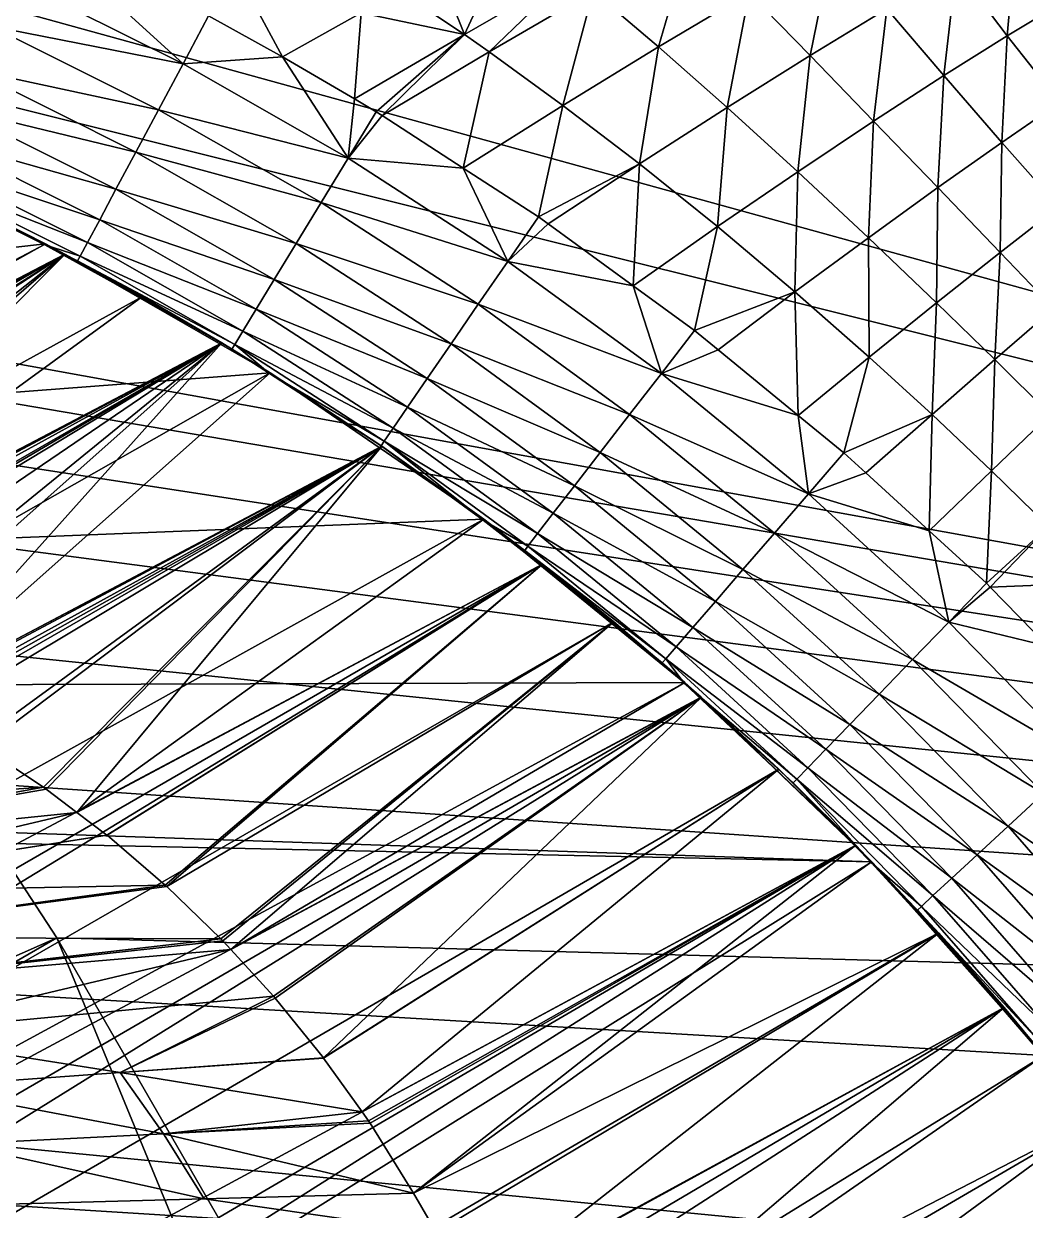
# Model space of a CAD drawing. Header units: metres. Extents: x -44.6 to 35.4, y -44.1 to 26.9.
# Drawn here: x 7.998 to 11.604, y 9.352 to 13.623 of the extents above; entities that cross this region are included whole.
import ezdxf

# ---------------------------------------------------------------- set-up
doc = ezdxf.new("R2010")
doc.units = ezdxf.units.M

msp = doc.modelspace()

# ---------------------------------------------------------------- linework, layer by layer
for points in [[(21.388479, 9.967415, 91.214554), (11.488099, 20.478207, 91.214554), (11.685595, 20.594877, 91.214554)], [(21.388479, 9.967415, 91.214554), (11.369767, 20.408302, 91.214554), (11.488099, 20.478207, 91.214554)], [(11.031521, 20.220886, 91.214554), (11.369767, 20.408302, 91.214554), (21.388479, 9.967415, 91.214554)], [(21.388479, 9.967415, 91.214554), (10.853827, 20.122427, 91.214554), (11.031521, 20.220886, 91.214554)], [(10.340932, 19.856594, 91.214554), (10.853827, 20.122427, 91.214554), (21.388479, 9.967415, 91.214554)], [(10.018249, 19.700308, 91.214554), (10.331418, 19.851664, 91.214554), (21.388479, 9.967415, 91.214554)], [(21.388479, 9.967415, 91.214554), (10.331418, 19.851664, 91.214554), (10.340932, 19.856594, 91.214554)], [(21.388479, 9.967415, 91.214554), (9.802509, 19.596041, 91.214554), (10.018249, 19.700308, 91.214554)], [(9.611603, 19.510323, 91.214554), (9.802509, 19.596041, 91.214554), (21.388479, 9.967415, 91.214554)], [(21.388479, 9.967415, 91.214554), (9.267077, 19.355631, 91.214554), (9.611603, 19.510323, 91.214554)], [(8.845648, 19.180607, 91.214554), (9.267077, 19.355631, 91.214554), (21.388479, 9.967415, 91.214554)], [(21.388479, 9.967415, 91.214554), (8.725111, 19.130547, 91.214554), (8.845648, 19.180607, 91.214554)], [(8.271556, 18.957224, 91.214554), (8.725111, 19.130547, 91.214554), (21.388479, 9.967415, 91.214554)], [(8.042459, 18.874134, 91.214554), (8.176598, 18.920935, 91.214554), (21.388479, 9.967415, 91.214554)], [(21.388479, 9.967415, 91.214554), (8.176598, 18.920935, 91.214554), (8.271556, 18.957224, 91.214554)], [(21.388479, 9.967415, 91.214554), (7.603551, 18.721003, 91.214554), (8.042459, 18.874134, 91.214554)], [(7.20293, 18.594194, 91.214554), (7.603551, 18.721003, 91.214554), (21.388479, 9.967415, 91.214554)], [(21.388479, 9.967415, 91.214554), (7.059939, 18.548933, 91.214554), (7.20293, 18.594194, 91.214554)], [(21.388479, 9.967415, 91.214554), (6.513738, 18.392952, 91.214554), (7.059939, 18.548933, 91.214554)], [(21.388479, 9.967415, 91.214554), (6.328167, 18.345634, 91.214554), (6.513738, 18.392952, 91.214554)], [(6.198297, 18.312519, 91.214554), (6.328167, 18.345634, 91.214554), (21.388479, 9.967415, 91.214554)], [(21.388479, 9.967415, 91.214554), (5.965068, 18.253048, 91.214554), (6.198297, 18.312519, 91.214554)], [(5.965068, 18.253048, 91.214554), (21.388479, 9.967415, 91.214554), (-0.712421, 16.066345, 91.214554)], [(21.388479, 9.967415, 91.214554), (-0.771627, 15.505931, 91.214554), (-0.712421, 16.066345, 91.214554)], [(-0.771627, 15.505931, 91.214554), (21.388479, 9.967415, 91.214554), (5.113132, 12.917341, 91.214554)], [(9.764351, 13.969763, 95.370705), (9.49185, 13.817475, 95.284294), (9.585036, 13.58358, 95.273102)], [(9.585036, 13.58358, 95.273102), (9.968935, 13.805394, 95.401138), (9.764351, 13.969763, 95.370705)], [(8.041662, 13.961128, 95.214554), (7.959402, 13.784228, 95.233772), (8.571754, 13.478486, 95.233772)], [(8.571754, 13.478486, 95.233772), (8.663722, 13.650538, 95.214554), (8.041662, 13.961128, 95.214554)], [(10.401737, 13.943928, 95.606491), (10.048088, 13.739875, 95.411255), (10.284048, 13.539055, 95.43647)], [(10.284048, 13.539055, 95.43647), (10.609989, 13.733775, 95.632591), (10.401737, 13.943928, 95.606491)], [(11.57126, 13.944165, 96.491554), (11.354774, 13.822775, 96.173782), (11.539305, 13.579472, 96.165344)], [(11.539305, 13.579472, 96.165344), (11.739528, 13.699389, 96.46653), (11.57126, 13.944165, 96.491554)], [(10.910691, 13.909002, 95.880569), (10.609989, 13.733775, 95.632591), (10.829896, 13.508457, 95.651222)], [(10.829896, 13.508457, 95.651222), (11.106156, 13.676659, 95.891975), (10.910691, 13.909002, 95.880569)], [(9.49185, 13.817475, 95.284294), (9.352328, 13.739503, 95.258171), (9.585036, 13.58358, 95.273102)], [(9.968935, 13.805394, 95.401138), (9.585036, 13.58358, 95.273102), (9.674404, 13.521122, 95.27961)], [(9.674404, 13.521122, 95.27961), (10.048088, 13.739875, 95.411255), (9.968935, 13.805394, 95.401138)], [(11.354774, 13.822775, 96.173782), (11.106156, 13.676659, 95.891975), (11.310954, 13.436356, 95.895981)], [(11.310954, 13.436356, 95.895981), (11.539305, 13.579472, 96.165344), (11.354774, 13.822775, 96.173782)], [(8.571754, 13.478486, 95.233772), (7.959402, 13.784228, 95.233772), (7.880303, 13.614127, 95.29068)], [(8.663722, 13.650538, 95.214554), (8.93047, 13.503746, 95.214554), (8.78893, 13.764999, 95.214554)], [(8.78893, 13.764999, 95.214554), (8.93047, 13.503746, 95.214554), (9.212806, 13.66153, 95.23204)], [(9.585036, 13.58358, 95.273102), (9.352328, 13.739503, 95.258171), (9.212806, 13.66153, 95.23204)], [(10.048088, 13.739875, 95.411255), (9.674404, 13.521122, 95.27961), (9.939482, 13.328794, 95.296173)], [(9.939482, 13.328794, 95.296173), (10.284048, 13.539055, 95.43647), (10.048088, 13.739875, 95.411255)], [(10.609989, 13.733775, 95.632591), (10.284048, 13.539055, 95.43647), (10.530985, 13.321208, 95.455856)], [(10.530985, 13.321208, 95.455856), (10.829896, 13.508457, 95.651222), (10.609989, 13.733775, 95.632591)], [(11.106156, 13.676659, 95.891975), (10.829896, 13.508457, 95.651222), (11.05816, 13.272349, 95.662788)], [(11.05816, 13.272349, 95.662788), (11.310954, 13.436356, 95.895981), (11.106156, 13.676659, 95.891975)], [(11.739528, 13.699389, 96.46653), (11.539305, 13.579472, 96.165344), (11.729002, 13.338754, 96.152138)], [(8.93047, 13.503746, 95.214554), (8.663722, 13.650538, 95.214554), (8.571754, 13.478486, 95.233772)], [(9.212806, 13.66153, 95.23204), (8.93047, 13.503746, 95.214554), (9.189143, 13.351876, 95.214554)], [(9.212806, 13.66153, 95.23204), (9.189143, 13.351876, 95.214554), (9.585036, 13.58358, 95.273102)], [(8.483318, 13.313046, 95.29068), (7.880303, 13.614127, 95.29068), (7.807405, 13.45736, 95.383087)], [(7.880303, 13.614127, 95.29068), (8.483318, 13.313046, 95.29068), (8.571754, 13.478486, 95.233772)], [(9.585036, 13.58358, 95.273102), (9.189143, 13.351876, 95.214554), (9.26755, 13.305842, 95.214554)], [(9.585036, 13.58358, 95.273102), (9.26755, 13.305842, 95.214554), (9.288821, 13.292077, 95.214554)], [(9.288821, 13.292077, 95.214554), (9.674404, 13.521122, 95.27961), (9.585036, 13.58358, 95.273102)], [(10.284048, 13.539055, 95.43647), (9.939482, 13.328794, 95.296173), (10.214823, 13.118294, 95.309418)], [(10.214823, 13.118294, 95.309418), (10.530985, 13.321208, 95.455856), (10.284048, 13.539055, 95.43647)], [(11.539305, 13.579472, 96.165344), (11.310954, 13.436356, 95.895981), (11.519742, 13.195587, 95.894028)], [(11.519742, 13.195587, 95.894028), (11.729002, 13.338754, 96.152138), (11.539305, 13.579472, 96.165344)], [(8.93047, 13.503746, 95.214554), (8.571754, 13.478486, 95.233772), (9.166158, 13.13917, 95.233772)], [(9.166158, 13.13917, 95.233772), (9.189143, 13.351876, 95.214554), (8.93047, 13.503746, 95.214554)], [(9.674404, 13.521122, 95.27961), (9.288821, 13.292077, 95.214554), (9.580667, 13.103221, 95.214554)], [(9.580667, 13.103221, 95.214554), (9.939482, 13.328794, 95.296173), (9.674404, 13.521122, 95.27961)], [(10.829896, 13.508457, 95.651222), (10.530985, 13.321208, 95.455856), (10.785001, 13.090099, 95.469521)], [(10.785001, 13.090099, 95.469521), (11.05816, 13.272349, 95.662788), (10.829896, 13.508457, 95.651222)], [(8.401817, 13.160575, 95.383087), (7.807405, 13.45736, 95.383087), (7.74351, 13.319953, 95.507446)], [(7.807405, 13.45736, 95.383087), (8.401817, 13.160575, 95.383087), (8.483318, 13.313046, 95.29068)], [(9.166158, 13.13917, 95.233772), (8.571754, 13.478486, 95.233772), (8.483318, 13.313046, 95.29068)], [(11.310954, 13.436356, 95.895981), (11.05816, 13.272349, 95.662788), (11.288683, 13.032743, 95.66819)], [(11.288683, 13.032743, 95.66819), (11.519742, 13.195587, 95.894028), (11.310954, 13.436356, 95.895981)], [(9.166158, 13.13917, 95.233772), (9.26755, 13.305842, 95.214554), (9.189143, 13.351876, 95.214554)], [(9.939482, 13.328794, 95.296173), (9.580667, 13.103221, 95.214554), (9.851278, 12.928105, 95.214554)], [(10.214823, 13.118294, 95.309418), (9.939482, 13.328794, 95.296173), (9.851278, 12.928105, 95.214554)], [(11.729002, 13.338754, 96.152138), (11.519742, 13.195587, 95.894028), (11.725279, 12.963384, 95.887993)], [(8.33038, 13.026934, 95.507446), (7.74351, 13.319953, 95.507446), (7.691072, 13.207187, 95.658989)], [(7.74351, 13.319953, 95.507446), (8.33038, 13.026934, 95.507446), (8.401817, 13.160575, 95.383087)], [(9.068661, 12.978903, 95.29068), (8.483318, 13.313046, 95.29068), (8.401817, 13.160575, 95.383087)], [(8.483318, 13.313046, 95.29068), (9.068661, 12.978903, 95.29068), (9.166158, 13.13917, 95.233772)], [(9.288821, 13.292077, 95.214554), (9.26755, 13.305842, 95.214554), (9.166158, 13.13917, 95.233772)], [(9.580667, 13.103221, 95.214554), (9.288821, 13.292077, 95.214554), (9.166158, 13.13917, 95.233772)], [(10.530985, 13.321208, 95.455856), (10.214823, 13.118294, 95.309418), (10.495882, 12.892545, 95.319305)], [(10.495882, 12.892545, 95.319305), (10.785001, 13.090099, 95.469521), (10.530985, 13.321208, 95.455856)], [(11.05816, 13.272349, 95.662788), (10.785001, 13.090099, 95.469521), (11.039186, 12.852591, 95.477913)], [(11.039186, 12.852591, 95.477913), (11.288683, 13.032743, 95.66819), (11.05816, 13.272349, 95.662788)], [(8.076049, 12.829919, 123.214554), (7.231989, 13.226169, 123.214554), (-6.451591, 11.199994, 123.214554)], [(7.231989, 13.226169, 123.214554), (8.076049, 12.829919, 123.214554), (8.075631, 12.829102, 114.884949)], [(8.075631, 12.829102, 114.884949), (7.836536, 12.950921, 114.563606), (7.231989, 13.226169, 123.214554)], [(8.271753, 12.917256, 95.658989), (7.691072, 13.207187, 95.658989), (7.652107, 13.123393, 95.831871)], [(7.691072, 13.207187, 95.658989), (8.271753, 12.917256, 95.658989), (8.33038, 13.026934, 95.507446)], [(11.519742, 13.195587, 95.894028), (11.288683, 13.032743, 95.66819), (11.513474, 12.7988, 95.668785)], [(11.513474, 12.7988, 95.668785), (11.725279, 12.963384, 95.887993), (11.519742, 13.195587, 95.894028)], [(8.978807, 12.831199, 95.383087), (8.401817, 13.160575, 95.383087), (8.33038, 13.026934, 95.507446)], [(8.401817, 13.160575, 95.383087), (8.978807, 12.831199, 95.383087), (9.068661, 12.978903, 95.29068)], [(8.22819, 12.835759, 95.831871), (7.652107, 13.123393, 95.831871), (7.628113, 13.071794, 96.019463)], [(7.652107, 13.123393, 95.831871), (8.22819, 12.835759, 95.831871), (8.271753, 12.917256, 95.658989)], [(9.740775, 12.767328, 95.233772), (9.166158, 13.13917, 95.233772), (9.068661, 12.978903, 95.29068)], [(9.166158, 13.13917, 95.233772), (9.740775, 12.767328, 95.233772), (9.580667, 13.103221, 95.214554)], [(9.851278, 12.928105, 95.214554), (9.886451, 12.902463, 95.214554), (10.214823, 13.118294, 95.309418)], [(10.214823, 13.118294, 95.309418), (9.886451, 12.902463, 95.214554), (10.192752, 12.679147, 95.214554)], [(10.192752, 12.679147, 95.214554), (10.495882, 12.892545, 95.319305), (10.214823, 13.118294, 95.309418)], [(7.628113, 13.071794, 96.019463), (7.620011, 13.05437, 96.214554), (8.074751, 12.827322, 96.214554)], [(8.074751, 12.827322, 96.214554), (8.201364, 12.785573, 96.019463), (7.628113, 13.071794, 96.019463)], [(7.628113, 13.071794, 96.019463), (8.201364, 12.785573, 96.019463), (8.22819, 12.835759, 95.831871)], [(9.740775, 12.767328, 95.233772), (9.851278, 12.928105, 95.214554), (9.580667, 13.103221, 95.214554)], [(10.785001, 13.090099, 95.469521), (10.495882, 12.892545, 95.319305), (10.774882, 12.657749, 95.325966)], [(10.774882, 12.657749, 95.325966), (11.039186, 12.852591, 95.477913), (10.785001, 13.090099, 95.469521)], [(7.620011, 13.05437, 96.214554), (7.836321, 12.951028, 101.865799), (8.076049, 12.82992, 101.54158)], [(8.076049, 12.82992, 101.54158), (8.074751, 12.827322, 96.214554), (7.620011, 13.05437, 96.214554)], [(8.900051, 12.701736, 95.507446), (8.33038, 13.026934, 95.507446), (8.271753, 12.917256, 95.658989)], [(8.33038, 13.026934, 95.507446), (8.900051, 12.701736, 95.507446), (8.978807, 12.831199, 95.383087)], [(11.288683, 13.032743, 95.66819), (11.039186, 12.852591, 95.477913), (11.284766, 12.617788, 95.481888)], [(11.284766, 12.617788, 95.481888), (11.513474, 12.7988, 95.668785), (11.288683, 13.032743, 95.66819)], [(-5.225639, 5.819172, 115.433479), (7.836536, 12.950921, 114.563606), (8.075631, 12.829102, 114.884949)], [(8.076049, 12.82992, 101.54158), (7.836321, 12.951028, 101.865799), (6.098992, 11.725291, 101.380753)], [(9.634519, 12.61273, 95.29068), (9.068661, 12.978903, 95.29068), (8.978807, 12.831199, 95.383087)], [(9.068661, 12.978903, 95.29068), (9.634519, 12.61273, 95.29068), (9.740775, 12.767328, 95.233772)], [(11.725279, 12.963384, 95.887993), (11.513474, 12.7988, 95.668785), (11.706866, 12.597768, 95.666435)], [(21.388479, 9.967415, 91.214554), (5.724698, 12.636791, 91.214554), (5.113132, 12.917341, 91.214554)], [(8.835417, 12.595489, 95.658989), (8.271753, 12.917256, 95.658989), (8.22819, 12.835759, 95.831871)], [(8.271753, 12.917256, 95.658989), (8.835417, 12.595489, 95.658989), (8.900051, 12.701736, 95.507446)], [(9.886451, 12.902463, 95.214554), (9.851278, 12.928105, 95.214554), (9.740775, 12.767328, 95.233772)], [(10.192752, 12.679147, 95.214554), (9.886451, 12.902463, 95.214554), (9.740775, 12.767328, 95.233772)], [(10.495882, 12.892545, 95.319305), (10.192752, 12.679147, 95.214554), (10.413101, 12.518497, 95.214554)], [(10.774882, 12.657749, 95.325966), (10.495882, 12.892545, 95.319305), (10.413101, 12.518497, 95.214554)], [(-6.451591, 11.199994, 123.214554), (8.885232, 12.36659, 123.214554), (8.076049, 12.829919, 123.214554)], [(8.075631, 12.829102, 114.884949), (8.145754, 12.793374, 114.979195), (-5.225639, 5.819172, 115.433479)], [(6.098992, 11.725291, 101.380753), (8.146413, 12.791777, 101.451218), (8.076049, 12.82992, 101.54158)], [(8.074751, 12.827322, 96.214554), (8.076049, 12.82992, 101.54158), (8.146413, 12.791777, 101.451218)], [(8.074751, 12.827322, 96.214554), (8.192306, 12.768628, 96.214554), (8.201364, 12.785573, 96.019463)], [(8.074751, 12.827322, 96.214554), (8.425347, 12.640572, 101.093018), (8.71101, 12.47381, 100.744568)], [(8.146413, 12.791777, 101.451218), (8.425347, 12.640572, 101.093018), (8.074751, 12.827322, 96.214554)], [(8.192306, 12.768628, 96.214554), (8.074751, 12.827322, 96.214554), (8.71101, 12.47381, 100.744568)], [(8.145754, 12.793374, 114.979195), (8.075631, 12.829102, 114.884949), (8.076049, 12.829919, 123.214554)], [(8.076049, 12.829919, 123.214554), (8.885232, 12.36659, 123.214554), (8.885232, 12.36659, 115.889771)], [(8.885232, 12.36659, 115.889771), (8.71101, 12.473809, 115.684547), (8.076049, 12.829919, 123.214554)], [(8.71101, 12.473809, 115.684547), (8.425641, 12.640406, 115.336464), (8.076049, 12.829919, 123.214554)], [(8.425641, 12.640406, 115.336464), (8.145754, 12.793374, 114.979195), (8.076049, 12.829919, 123.214554)], [(8.787389, 12.51654, 95.831871), (8.22819, 12.835759, 95.831871), (8.201364, 12.785573, 96.019463)], [(8.22819, 12.835759, 95.831871), (8.787389, 12.51654, 95.831871), (8.835417, 12.595489, 95.658989)], [(9.536592, 12.470251, 95.383087), (8.978807, 12.831199, 95.383087), (8.900051, 12.701736, 95.507446)], [(8.978807, 12.831199, 95.383087), (9.536592, 12.470251, 95.383087), (9.634519, 12.61273, 95.29068)], [(11.039186, 12.852591, 95.477913), (10.774882, 12.657749, 95.325966), (11.042205, 12.422759, 95.329803)], [(11.042205, 12.422759, 95.329803), (11.284766, 12.617788, 95.481888), (11.039186, 12.852591, 95.477913)], [(-4.904118, 5.832539, 115.615776), (-5.225639, 5.819172, 115.433479), (8.145754, 12.793374, 114.979195)], [(8.145754, 12.793374, 114.979195), (-4.434958, 5.835897, 115.887573), (-4.904118, 5.832539, 115.615776)], [(-3.970528, 5.820017, 116.161545), (-4.434958, 5.835897, 115.887573), (8.145754, 12.793374, 114.979195)], [(8.145754, 12.793374, 114.979195), (8.425641, 12.640406, 115.336464), (-3.970528, 5.820017, 116.161545)], [(8.146413, 12.791777, 101.451218), (6.098992, 11.725291, 101.380753), (6.359686, 11.661392, 101.141136)], [(6.359686, 11.661392, 101.141136), (6.395927, 11.65251, 101.107826), (8.146413, 12.791777, 101.451218)], [(8.146413, 12.791777, 101.451218), (6.395927, 11.65251, 101.107826), (6.619277, 11.584583, 100.900879)], [(6.619277, 11.584583, 100.900879), (6.710543, 11.556827, 100.816315), (8.146413, 12.791777, 101.451218)], [(8.146413, 12.791777, 101.451218), (6.710543, 11.556827, 100.816315), (6.860746, 11.501793, 100.675903)], [(6.860746, 11.501793, 100.675903), (8.425347, 12.640572, 101.093018), (8.146413, 12.791777, 101.451218)], [(8.757814, 12.467923, 96.019463), (8.201364, 12.785573, 96.019463), (8.192306, 12.768628, 96.214554)], [(8.192306, 12.768628, 96.214554), (8.747828, 12.451508, 96.214554), (8.757814, 12.467923, 96.019463)], [(8.71101, 12.47381, 100.744568), (8.747828, 12.451508, 96.214554), (8.192306, 12.768628, 96.214554)], [(8.201364, 12.785573, 96.019463), (8.757814, 12.467923, 96.019463), (8.787389, 12.51654, 95.831871)], [(11.513474, 12.7988, 95.668785), (11.284766, 12.617788, 95.481888), (11.494195, 12.413713, 95.482597)], [(11.494195, 12.413713, 95.482597), (11.706866, 12.597768, 95.666435), (11.513474, 12.7988, 95.668785)], [(10.29383, 12.364113, 95.233772), (9.740775, 12.767328, 95.233772), (9.634519, 12.61273, 95.29068)], [(9.740775, 12.767328, 95.233772), (10.29383, 12.364113, 95.233772), (10.192752, 12.679147, 95.214554)], [(9.450759, 12.345367, 95.507446), (8.900051, 12.701736, 95.507446), (8.835417, 12.595489, 95.658989)], [(8.900051, 12.701736, 95.507446), (9.450759, 12.345367, 95.507446), (9.536592, 12.470251, 95.383087)], [(8.425641, 12.640406, 115.336464), (8.71101, 12.473809, 115.684547), (-3.970528, 5.820017, 116.161545)], [(6.860746, 11.501793, 100.675903), (8.71101, 12.47381, 100.744568), (8.425347, 12.640572, 101.093018)], [(10.29383, 12.364113, 95.233772), (10.413101, 12.518497, 95.214554), (10.192752, 12.679147, 95.214554)], [(10.413101, 12.518497, 95.214554), (10.497986, 12.449064, 95.214554), (10.774882, 12.657749, 95.325966)], [(10.774882, 12.657749, 95.325966), (10.497986, 12.449064, 95.214554), (10.786422, 12.213133, 95.214554)], [(10.786422, 12.213133, 95.214554), (11.042205, 12.422759, 95.329803), (10.774882, 12.657749, 95.325966)], [(6.301006, 12.289532, 91.214554), (5.724698, 12.636791, 91.214554), (21.388479, 9.967415, 91.214554)], [(10.179142, 12.215661, 95.29068), (9.634519, 12.61273, 95.29068), (9.536592, 12.470251, 95.383087)], [(9.634519, 12.61273, 95.29068), (10.179142, 12.215661, 95.29068), (10.29383, 12.364113, 95.233772)], [(11.284766, 12.617788, 95.481888), (11.042205, 12.422759, 95.329803), (11.268351, 12.216187, 95.331337)], [(11.268351, 12.216187, 95.331337), (11.494195, 12.413713, 95.482597), (11.284766, 12.617788, 95.481888)], [(11.706866, 12.597768, 95.666435), (11.494195, 12.413713, 95.482597), (11.693895, 12.215981, 95.481277)], [(9.380317, 12.242878, 95.658989), (8.835417, 12.595489, 95.658989), (8.787389, 12.51654, 95.831871)], [(8.835417, 12.595489, 95.658989), (9.380317, 12.242878, 95.658989), (9.450759, 12.345367, 95.507446)], [(9.327974, 12.166721, 95.831871), (8.787389, 12.51654, 95.831871), (8.757814, 12.467923, 96.019463)], [(8.787389, 12.51654, 95.831871), (9.327974, 12.166721, 95.831871), (9.380317, 12.242878, 95.658989)], [(10.497986, 12.449064, 95.214554), (10.413101, 12.518497, 95.214554), (10.29383, 12.364113, 95.233772)], [(-3.953734, 5.819443, 116.171448), (-3.970528, 5.820017, 116.161545), (8.71101, 12.473809, 115.684547)], [(8.71101, 12.473809, 115.684547), (-3.479259, 5.783406, 116.454399), (-3.953734, 5.819443, 116.171448)], [(-3.008138, 5.724267, 116.736641), (-3.479259, 5.783406, 116.454399), (8.71101, 12.473809, 115.684547)], [(-2.831735, 5.702124, 116.842323), (-3.008138, 5.724267, 116.736641), (8.71101, 12.473809, 115.684547)], [(8.71101, 12.473809, 115.684547), (8.885232, 12.36659, 115.889771), (-2.831735, 5.702124, 116.842323)], [(8.71101, 12.47381, 100.744568), (6.860746, 11.501793, 100.675903), (6.874656, 11.496696, 100.662903)], [(6.874656, 11.496696, 100.662903), (7.010809, 11.446811, 100.535622), (8.71101, 12.47381, 100.744568)], [(8.71101, 12.47381, 100.744568), (7.010809, 11.446811, 100.535622), (7.125663, 11.397099, 100.427185)], [(7.125663, 11.397099, 100.427185), (7.296733, 11.323053, 100.265678), (8.71101, 12.47381, 100.744568)], [(8.71101, 12.47381, 100.744568), (7.296733, 11.323053, 100.265678), (7.37207, 11.285076, 100.193756)], [(8.71101, 12.47381, 100.744568), (7.37207, 11.285076, 100.193756), (7.560683, 11.189997, 100.013687)], [(7.560683, 11.189997, 100.013687), (8.885231, 12.366591, 100.539345), (8.71101, 12.47381, 100.744568)], [(8.747828, 12.451508, 96.214554), (8.71101, 12.47381, 100.744568), (8.885231, 12.366591, 100.539345)], [(10.073444, 12.078848, 95.383087), (9.536592, 12.470251, 95.383087), (9.450759, 12.345367, 95.507446)], [(9.536592, 12.470251, 95.383087), (10.073444, 12.078848, 95.383087), (10.179142, 12.215661, 95.29068)], [(8.757814, 12.467923, 96.019463), (8.747828, 12.451508, 96.214554), (8.883407, 12.363772, 96.214554)], [(8.885231, 12.366591, 100.539345), (8.883407, 12.363772, 96.214554), (8.747828, 12.451508, 96.214554)], [(9.295741, 12.119824, 96.019463), (8.757814, 12.467923, 96.019463), (8.883407, 12.363772, 96.214554)], [(8.757814, 12.467923, 96.019463), (9.295741, 12.119824, 96.019463), (9.327974, 12.166721, 95.831871)], [(10.786422, 12.213133, 95.214554), (10.497986, 12.449064, 95.214554), (10.29383, 12.364113, 95.233772)], [(11.042205, 12.422759, 95.329803), (10.786422, 12.213133, 95.214554), (10.951281, 12.078283, 95.214554)], [(10.951281, 12.078283, 95.214554), (11.268351, 12.216187, 95.331337), (11.042205, 12.422759, 95.329803)], [(11.494195, 12.413713, 95.482597), (11.268351, 12.216187, 95.331337), (11.482339, 12.013983, 95.331474)], [(11.482339, 12.013983, 95.331474), (11.693895, 12.215981, 95.481277), (11.494195, 12.413713, 95.482597)], [(9.654219, 11.839229, 123.214554), (8.885232, 12.36659, 123.214554), (-6.451591, 11.199994, 123.214554)], [(8.885232, 12.36659, 115.889771), (9.287633, 12.10208, 116.344604), (-2.831735, 5.702124, 116.842323)], [(7.560683, 11.189997, 100.013687), (9.287632, 12.102081, 100.084503), (8.885231, 12.366591, 100.539345)], [(8.883407, 12.363772, 96.214554), (8.885231, 12.366591, 100.539345), (9.287632, 12.102081, 100.084503)], [(8.883407, 12.363772, 96.214554), (9.284858, 12.10399, 96.214554), (9.295741, 12.119824, 96.019463)], [(9.284858, 12.10399, 96.214554), (8.883407, 12.363772, 96.214554), (9.287632, 12.102081, 100.084503)], [(8.885232, 12.36659, 123.214554), (9.654219, 11.839229, 123.214554), (9.654218, 11.839229, 116.737648)], [(9.654218, 11.839229, 116.737648), (9.287633, 12.10208, 116.344604), (8.885232, 12.36659, 123.214554)], [(9.287633, 12.10208, 116.344604), (8.885232, 12.36659, 115.889771), (8.885232, 12.36659, 123.214554)], [(9.9808, 11.95893, 95.507446), (9.450759, 12.345367, 95.507446), (9.380317, 12.242878, 95.658989)], [(9.450759, 12.345367, 95.507446), (9.9808, 11.95893, 95.507446), (10.073444, 12.078848, 95.383087)], [(10.823609, 11.93077, 95.233772), (10.29383, 12.364113, 95.233772), (10.179142, 12.215661, 95.29068)], [(10.29383, 12.364113, 95.233772), (10.823609, 11.93077, 95.233772), (10.786422, 12.213133, 95.214554)], [(6.83481, 11.87993, 91.214554), (6.301006, 12.289532, 91.214554), (21.388479, 9.967415, 91.214554)], [(9.904769, 11.860516, 95.658989), (9.380317, 12.242878, 95.658989), (9.327974, 12.166721, 95.831871)], [(9.380317, 12.242878, 95.658989), (9.904769, 11.860516, 95.658989), (9.9808, 11.95893, 95.507446)], [(10.700844, 11.788925, 95.29068), (10.179142, 12.215661, 95.29068), (10.073444, 12.078848, 95.383087)], [(10.179142, 12.215661, 95.29068), (10.700844, 11.788925, 95.29068), (10.823609, 11.93077, 95.233772)], [(10.951281, 12.078283, 95.214554), (11.030462, 12.005805, 95.214554), (11.268351, 12.216187, 95.331337)], [(11.268351, 12.216187, 95.331337), (11.030462, 12.005805, 95.214554), (11.257535, 11.797954, 95.214554)], [(11.257535, 11.797954, 95.214554), (11.482339, 12.013983, 95.331474), (11.268351, 12.216187, 95.331337)], [(11.693895, 12.215981, 95.481277), (11.482339, 12.013983, 95.331474), (11.687771, 11.813487, 95.330452)], [(10.823609, 11.93077, 95.233772), (10.951281, 12.078283, 95.214554), (10.786422, 12.213133, 95.214554)], [(9.848272, 11.787387, 95.831871), (9.327974, 12.166721, 95.831871), (9.295741, 12.119824, 96.019463)], [(9.327974, 12.166721, 95.831871), (9.848272, 11.787387, 95.831871), (9.904769, 11.860516, 95.658989)], [(-2.451549, 5.636853, 117.069656), (-2.831735, 5.702124, 116.842323), (9.287633, 12.10208, 116.344604)], [(-2.07241, 5.558564, 117.295174), (-2.451549, 5.636853, 117.069656), (9.287633, 12.10208, 116.344604)], [(-1.773695, 5.487419, 117.471611), (-2.07241, 5.558564, 117.295174), (9.287633, 12.10208, 116.344604)], [(9.287633, 12.10208, 116.344604), (9.654218, 11.839229, 116.737648), (-1.773695, 5.487419, 117.471611)], [(9.287632, 12.102081, 100.084503), (7.560683, 11.189997, 100.013687), (7.568351, 11.186131, 100.006371)], [(9.287632, 12.102081, 100.084503), (7.568351, 11.186131, 100.006371), (7.613572, 11.159858, 99.962654)], [(7.613572, 11.159858, 99.962654), (7.825732, 11.036592, 99.757561), (9.287632, 12.102081, 100.084503)], [(9.287632, 12.102081, 100.084503), (7.825732, 11.036592, 99.757561), (7.849762, 11.020623, 99.734009)], [(7.849762, 11.020623, 99.734009), (8.068975, 10.874951, 99.519096), (9.287632, 12.102081, 100.084503)], [(9.287632, 12.102081, 100.084503), (8.068975, 10.874951, 99.519096), (8.078621, 10.867661, 99.509483)], [(9.287632, 12.102081, 100.084503), (8.078621, 10.867661, 99.509483), (8.188868, 10.784328, 99.399666)], [(8.188868, 10.784328, 99.399666), (9.654218, 11.83923, 99.691467), (9.287632, 12.102081, 100.084503)], [(9.295741, 12.119824, 96.019463), (9.284858, 12.10399, 96.214554), (9.652061, 11.836272, 96.214554)], [(9.284858, 12.10399, 96.214554), (9.287632, 12.102081, 100.084503), (9.654218, 11.83923, 99.691467)], [(9.654218, 11.83923, 99.691467), (9.652061, 11.836272, 96.214554), (9.284858, 12.10399, 96.214554)], [(9.652061, 11.836272, 96.214554), (9.813482, 11.742354, 96.019463), (9.295741, 12.119824, 96.019463)], [(9.295741, 12.119824, 96.019463), (9.813482, 11.742354, 96.019463), (9.848272, 11.787387, 95.831871)], [(10.587704, 11.6582, 95.383087), (10.073444, 12.078848, 95.383087), (9.9808, 11.95893, 95.507446)], [(10.073444, 12.078848, 95.383087), (10.587704, 11.6582, 95.383087), (10.700844, 11.788925, 95.29068)], [(11.030462, 12.005805, 95.214554), (10.951281, 12.078283, 95.214554), (10.823609, 11.93077, 95.233772)], [(11.257535, 11.797954, 95.214554), (11.030462, 12.005805, 95.214554), (10.823609, 11.93077, 95.233772)], [(11.482339, 12.013983, 95.331474), (11.257535, 11.797954, 95.214554), (11.46415, 11.608828, 95.214554)], [(11.46415, 11.608828, 95.214554), (11.687771, 11.813487, 95.330452), (11.482339, 12.013983, 95.331474)], [(10.488535, 11.543619, 95.507446), (9.9808, 11.95893, 95.507446), (9.904769, 11.860516, 95.658989)], [(9.9808, 11.95893, 95.507446), (10.488535, 11.543619, 95.507446), (10.587704, 11.6582, 95.383087)], [(11.328474, 11.468641, 95.233772), (10.823609, 11.93077, 95.233772), (10.700844, 11.788925, 95.29068)], [(10.823609, 11.93077, 95.233772), (11.328474, 11.468641, 95.233772), (11.257535, 11.797954, 95.214554)], [(21.388479, 9.967415, 91.214554), (7.319397, 11.413136, 91.214554), (6.83481, 11.87993, 91.214554)], [(-6.451591, 11.199994, 123.214554), (10.377953, 11.251301, 123.214554), (9.654219, 11.839229, 123.214554)], [(9.654218, 11.839229, 116.737648), (9.865996, 11.677138, 116.956131), (-1.773695, 5.487419, 117.471611)], [(8.188868, 10.784328, 99.399666), (9.865995, 11.677139, 99.472984), (9.654218, 11.83923, 99.691467)], [(9.652061, 11.836272, 96.214554), (9.654218, 11.83923, 99.691467), (9.865995, 11.677139, 99.472984)], [(9.652061, 11.836272, 96.214554), (9.801735, 11.727149, 96.214554), (9.813482, 11.742354, 96.019463)], [(9.865995, 11.677139, 99.472984), (10.122147, 11.470346, 99.216705), (9.652061, 11.836272, 96.214554)], [(9.801735, 11.727149, 96.214554), (9.652061, 11.836272, 96.214554), (10.122147, 11.470346, 99.216705)], [(9.865996, 11.677138, 116.956131), (9.654218, 11.839229, 116.737648), (9.654219, 11.839229, 123.214554)], [(9.654219, 11.839229, 123.214554), (10.122581, 11.469985, 117.21283), (9.865996, 11.677138, 116.956131)], [(9.654219, 11.839229, 123.214554), (10.377953, 11.251301, 123.214554), (10.377192, 11.250422, 117.458214)], [(10.377192, 11.250422, 117.458214), (10.122581, 11.469985, 117.21283), (9.654219, 11.839229, 123.214554)], [(10.407149, 11.449584, 95.658989), (9.904769, 11.860516, 95.658989), (9.848272, 11.787387, 95.831871)], [(9.904769, 11.860516, 95.658989), (10.407149, 11.449584, 95.658989), (10.488535, 11.543619, 95.507446)], [(10.346674, 11.37971, 95.831871), (9.848272, 11.787387, 95.831871), (9.813482, 11.742354, 96.019463)], [(9.848272, 11.787387, 95.831871), (10.346674, 11.37971, 95.831871), (10.407149, 11.449584, 95.658989)], [(11.198012, 11.333841, 95.29068), (10.700844, 11.788925, 95.29068), (10.587704, 11.6582, 95.383087)], [(10.700844, 11.788925, 95.29068), (11.198012, 11.333841, 95.29068), (11.328474, 11.468641, 95.233772)], [(11.328474, 11.468641, 95.233772), (11.46415, 11.608828, 95.214554), (11.257535, 11.797954, 95.214554)], [(11.46415, 11.608828, 95.214554), (11.478118, 11.594536, 95.214554), (11.687771, 11.813487, 95.330452)], [(11.887693, 11.612112, 95.328369), (11.687771, 11.813487, 95.330452), (11.478118, 11.594536, 95.214554)], [(10.309434, 11.336682, 96.019463), (9.813482, 11.742354, 96.019463), (9.801735, 11.727149, 96.214554)], [(9.801735, 11.727149, 96.214554), (10.29686, 11.322153, 96.214554), (10.309434, 11.336682, 96.019463)], [(9.801735, 11.727149, 96.214554), (10.122147, 11.470346, 99.216705), (10.377952, 11.251302, 98.969208)], [(10.377952, 11.251302, 98.969208), (10.29686, 11.322153, 96.214554), (9.801735, 11.727149, 96.214554)], [(9.813482, 11.742354, 96.019463), (10.309434, 11.336682, 96.019463), (10.346674, 11.37971, 95.831871)], [(-1.154323, 5.312563, 117.832542), (-1.773695, 5.487419, 117.471611), (9.865996, 11.677138, 116.956131)], [(-0.780497, 5.188573, 118.046341), (-1.154323, 5.312563, 117.832542), (9.865996, 11.677138, 116.956131)], [(9.865996, 11.677138, 116.956131), (10.122581, 11.469985, 117.21283), (-0.780497, 5.188573, 118.046341)], [(9.865995, 11.677139, 99.472984), (8.188868, 10.784328, 99.399666), (8.298038, 10.70181, 99.290924)], [(8.298038, 10.70181, 99.290924), (8.298206, 10.701682, 99.290756), (9.865995, 11.677139, 99.472984)], [(9.865995, 11.677139, 99.472984), (8.298206, 10.701682, 99.290756), (8.507831, 10.522128, 99.07814)], [(8.507831, 10.522128, 99.07814), (8.513567, 10.517215, 99.072327), (9.865995, 11.677139, 99.472984)], [(10.122147, 11.470346, 99.216705), (9.865995, 11.677139, 99.472984), (8.513567, 10.517215, 99.072327)], [(11.077779, 11.20961, 95.383087), (10.587704, 11.6582, 95.383087), (10.488535, 11.543619, 95.507446)], [(10.587704, 11.6582, 95.383087), (11.077779, 11.20961, 95.383087), (11.198012, 11.333841, 95.29068)], [(11.478118, 11.594536, 95.214554), (11.46415, 11.608828, 95.214554), (11.328474, 11.468641, 95.233772)], [(11.685504, 11.38234, 95.214554), (11.478118, 11.594536, 95.214554), (11.328474, 11.468641, 95.233772)], [(11.478118, 11.594536, 95.214554), (11.685504, 11.38234, 95.214554), (11.887693, 11.612112, 95.328369)], [(10.972392, 11.100719, 95.507446), (10.488535, 11.543619, 95.507446), (10.407149, 11.449584, 95.658989)], [(10.488535, 11.543619, 95.507446), (10.972392, 11.100719, 95.507446), (11.077779, 11.20961, 95.383087)], [(10.122581, 11.469985, 117.21283), (10.377192, 11.250422, 117.458214), (-0.780497, 5.188573, 118.046341)], [(8.513567, 10.517215, 99.072327), (8.7078, 10.329106, 98.871239), (10.122147, 11.470346, 99.216705)], [(8.7078, 10.329106, 98.871239), (8.715213, 10.321926, 98.863564), (10.122147, 11.470346, 99.216705)], [(10.122147, 11.470346, 99.216705), (8.715213, 10.321926, 98.863564), (8.743694, 10.290766, 98.833374)], [(8.743694, 10.290766, 98.833374), (10.377952, 11.251302, 98.969208), (10.122147, 11.470346, 99.216705)], [(10.885904, 11.011355, 95.658989), (10.407149, 11.449584, 95.658989), (10.346674, 11.37971, 95.831871)], [(10.407149, 11.449584, 95.658989), (10.885904, 11.011355, 95.658989), (10.972392, 11.100719, 95.507446)], [(11.806864, 10.979156, 95.233772), (11.328474, 11.468641, 95.233772), (11.198012, 11.333841, 95.29068)], [(11.685504, 11.38234, 95.214554), (11.328474, 11.468641, 95.233772), (11.806864, 10.979156, 95.233772)], [(7.748672, 10.89502, 91.214554), (7.319397, 11.413136, 91.214554), (21.388479, 9.967415, 91.214554)], [(10.821637, 10.944952, 95.831871), (10.346674, 11.37971, 95.831871), (10.309434, 11.336682, 96.019463)], [(10.346674, 11.37971, 95.831871), (10.821637, 10.944952, 95.831871), (10.885904, 11.011355, 95.658989)], [(10.309434, 11.336682, 96.019463), (10.29686, 11.322153, 96.214554), (10.376269, 11.249465, 96.214554)], [(10.377952, 11.251302, 98.969208), (10.376269, 11.249465, 96.214554), (10.29686, 11.322153, 96.214554)], [(10.782063, 10.904061, 96.019463), (10.309434, 11.336682, 96.019463), (10.376269, 11.249465, 96.214554)], [(10.309434, 11.336682, 96.019463), (10.782063, 10.904061, 96.019463), (10.821637, 10.944952, 95.831871)], [(11.669108, 10.851819, 95.29068), (11.198012, 11.333841, 95.29068), (11.077779, 11.20961, 95.383087)], [(11.198012, 11.333841, 95.29068), (11.669108, 10.851819, 95.29068), (11.806864, 10.979156, 95.233772)], [(-6.451591, 11.199994, 123.214554), (11.051676, 10.606671, 123.214554), (10.377953, 11.251301, 123.214554)], [(10.377192, 11.250422, 117.458214), (10.437341, 11.198555, 117.516182), (-0.780497, 5.188573, 118.046341)], [(8.743694, 10.290766, 98.833374), (10.436929, 11.19715, 98.914345), (10.377952, 11.251302, 98.969208)], [(10.376269, 11.249465, 96.214554), (10.377952, 11.251302, 98.969208), (10.436929, 11.19715, 98.914345)], [(10.376269, 11.249465, 96.214554), (10.7687, 10.890254, 96.214554), (10.782063, 10.904061, 96.019463)], [(10.376269, 11.249465, 96.214554), (10.716675, 10.940289, 98.654099), (10.993657, 10.666443, 98.406952)], [(10.436929, 11.19715, 98.914345), (10.716675, 10.940289, 98.654099), (10.376269, 11.249465, 96.214554)], [(10.7687, 10.890254, 96.214554), (10.376269, 11.249465, 96.214554), (10.993657, 10.666443, 98.406952)], [(10.437341, 11.198555, 117.516182), (10.377192, 11.250422, 117.458214), (10.377953, 11.251301, 123.214554)], [(10.377953, 11.251301, 123.214554), (10.716777, 10.940191, 117.775108), (10.437341, 11.198555, 117.516182)], [(10.377953, 11.251301, 123.214554), (11.051676, 10.606671, 123.214554), (11.051676, 10.606672, 118.072731)], [(11.051676, 10.606672, 118.072731), (10.993101, 10.665005, 118.020676), (10.377953, 11.251301, 123.214554)], [(10.993101, 10.665005, 118.020676), (10.716777, 10.940191, 117.775108), (10.377953, 11.251301, 123.214554)], [(11.051676, 10.606671, 123.214554), (-6.451591, 11.199994, 123.214554), (-6.486884, 10.979773, 123.214554)], [(-0.259685, 4.991588, 118.337898), (-0.780497, 5.188573, 118.046341), (10.437341, 11.198555, 117.516182)], [(0.15484, 4.813673, 118.563805), (-0.259685, 4.991588, 118.337898), (10.437341, 11.198555, 117.516182)], [(10.437341, 11.198555, 117.516182), (10.716777, 10.940191, 117.775108), (0.15484, 4.813673, 118.563805)], [(10.436929, 11.19715, 98.914345), (8.743694, 10.290766, 98.833374), (8.897632, 10.122346, 98.670219)], [(8.897632, 10.122346, 98.670219), (8.903302, 10.116141, 98.664215), (10.436929, 11.19715, 98.914345)], [(10.436929, 11.19715, 98.914345), (8.903302, 10.116141, 98.664215), (9.076989, 9.901362, 98.475098)], [(9.076989, 9.901362, 98.475098), (10.716675, 10.940289, 98.654099), (10.436929, 11.19715, 98.914345)], [(11.542153, 10.734465, 95.383087), (11.077779, 11.20961, 95.383087), (10.972392, 11.100719, 95.507446)], [(11.077779, 11.20961, 95.383087), (11.542153, 10.734465, 95.383087), (11.669108, 10.851819, 95.29068)], [(11.430876, 10.631602, 95.507446), (10.972392, 11.100719, 95.507446), (10.885904, 11.011355, 95.658989)], [(10.972392, 11.100719, 95.507446), (11.430876, 10.631602, 95.507446), (11.542153, 10.734465, 95.383087)], [(8.068975, 10.874951, 99.519096), (7.849762, 11.020623, 99.734009), (6.581393, 10.774666, 98.727882)], [(16.23031, 2.314476, 123.214554), (-6.486884, 10.979773, 123.214554), (-6.581602, 10.777853, 123.214554)], [(-6.486884, 10.979773, 123.214554), (11.67096, 9.90958, 123.214554), (11.051676, 10.606671, 123.214554)], [(-6.486884, 10.979773, 123.214554), (12.73031, 8.376654, 123.214554), (12.231734, 9.164608, 123.214554)], [(12.231734, 9.164608, 123.214554), (11.67096, 9.90958, 123.214554), (-6.486884, 10.979773, 123.214554)], [(-6.486884, 10.979773, 123.214554), (16.23031, 2.314476, 123.214554), (12.73031, 8.376654, 123.214554)], [(11.339552, 10.547185, 95.658989), (10.885904, 11.011355, 95.658989), (10.821637, 10.944952, 95.831871)], [(10.885904, 11.011355, 95.658989), (11.339552, 10.547185, 95.658989), (11.430876, 10.631602, 95.507446)], [(10.716777, 10.940191, 117.775108), (10.993101, 10.665005, 118.020676), (0.15484, 4.813673, 118.563805)], [(9.076989, 9.901362, 98.475098), (9.07799, 9.900126, 98.474014), (10.716675, 10.940289, 98.654099)], [(10.716675, 10.940289, 98.654099), (9.07799, 9.900126, 98.474014), (9.216357, 9.706379, 98.318604)], [(9.216357, 9.706379, 98.318604), (10.993657, 10.666443, 98.406952), (10.716675, 10.940289, 98.654099)], [(11.271693, 10.484458, 95.831871), (10.821637, 10.944952, 95.831871), (10.782063, 10.904061, 96.019463)], [(10.821637, 10.944952, 95.831871), (11.271693, 10.484458, 95.831871), (11.339552, 10.547185, 95.658989)], [(7.748672, 10.89502, 91.214554), (8.117238, 10.332099, 91.214554), (6.266115, 9.513963, 93.214554)], [(8.117238, 10.332099, 91.214554), (7.748672, 10.89502, 91.214554), (21.388479, 9.967415, 91.214554)], [(10.782063, 10.904061, 96.019463), (10.7687, 10.890254, 96.214554), (11.048697, 10.603763, 96.214554)], [(10.7687, 10.890254, 96.214554), (10.993657, 10.666443, 98.406952), (11.050748, 10.605798, 98.35804)], [(11.050748, 10.605798, 98.35804), (11.048697, 10.603763, 96.214554), (10.7687, 10.890254, 96.214554)], [(11.048697, 10.603763, 96.214554), (11.229905, 10.44583, 96.019463), (10.782063, 10.904061, 96.019463)], [(10.782063, 10.904061, 96.019463), (11.229905, 10.44583, 96.019463), (11.271693, 10.484458, 95.831871)], [(6.581393, 10.774666, 98.727882), (6.771609, 10.638672, 98.476768), (8.068975, 10.874951, 99.519096)], [(6.771609, 10.638672, 98.476768), (8.078621, 10.867661, 99.509483), (8.068975, 10.874951, 99.519096)], [(8.188868, 10.784328, 99.399666), (8.078621, 10.867661, 99.509483), (6.771609, 10.638672, 98.476768)], [(12.112675, 10.344348, 95.29068), (11.669108, 10.851819, 95.29068), (11.542153, 10.734465, 95.383087)], [(2.223463, 3.603205, 123.214554), (17.662024, -5.01509, 123.214554), (-6.581602, 10.777853, 123.214554)], [(-6.581602, 10.777853, 123.214554), (17.753557, -4.069033, 123.214554), (17.766653, -3.118649, 123.214554)], [(-6.581602, 10.777853, 123.214554), (17.662024, -5.01509, 123.214554), (17.753557, -4.069033, 123.214554)], [(-6.581602, 10.777853, 123.214554), (16.671127, 1.472405, 123.214554), (16.23031, 2.314476, 123.214554)], [(-6.581602, 10.777853, 123.214554), (17.557711, -1.230851, 123.214554), (17.337101, -0.306334, 123.214554)], [(17.766653, -3.118649, 123.214554), (17.701221, -2.170429, 123.214554), (-6.581602, 10.777853, 123.214554)], [(-6.581602, 10.777853, 123.214554), (17.040899, 0.596808, 123.214554), (16.671127, 1.472405, 123.214554)], [(17.701221, -2.170429, 123.214554), (17.557711, -1.230851, 123.214554), (-6.581602, 10.777853, 123.214554)], [(17.337101, -0.306334, 123.214554), (17.040899, 0.596808, 123.214554), (-6.581602, 10.777853, 123.214554)], [(6.771609, 10.638672, 98.476768), (6.955173, 10.492379, 98.232231), (8.188868, 10.784328, 99.399666)], [(6.955173, 10.492379, 98.232231), (8.298038, 10.70181, 99.290924), (8.188868, 10.784328, 99.399666)], [(11.97939, 10.234234, 95.383087), (11.542153, 10.734465, 95.383087), (11.430876, 10.631602, 95.507446)], [(11.542153, 10.734465, 95.383087), (11.97939, 10.234234, 95.383087), (12.112675, 10.344348, 95.29068)], [(8.298206, 10.701682, 99.290756), (8.298038, 10.70181, 99.290924), (6.955173, 10.492379, 98.232231)], [(8.507831, 10.522128, 99.07814), (8.298206, 10.701682, 99.290756), (6.955173, 10.492379, 98.232231)], [(0.605391, 4.59783, 118.802177), (0.15484, 4.813673, 118.563805), (10.993101, 10.665005, 118.020676)], [(1.035125, 4.368804, 119.021622), (0.605391, 4.59783, 118.802177), (10.993101, 10.665005, 118.020676)], [(10.993101, 10.665005, 118.020676), (11.051676, 10.606672, 118.072731), (1.035125, 4.368804, 119.021622)], [(10.993657, 10.666443, 98.406952), (9.216357, 9.706379, 98.318604), (9.239422, 9.674084, 98.292694)], [(10.993657, 10.666443, 98.406952), (9.239422, 9.674084, 98.292694), (9.245047, 9.665075, 98.286133)], [(10.993657, 10.666443, 98.406952), (9.245047, 9.665075, 98.286133), (9.402044, 9.41367, 98.102951)], [(9.402044, 9.41367, 98.102951), (11.050748, 10.605798, 98.35804), (10.993657, 10.666443, 98.406952)], [(11.051676, 10.606672, 118.072731), (11.291046, 10.350585, 118.276978), (1.035125, 4.368804, 119.021622)], [(9.402044, 9.41367, 98.102951), (11.292146, 10.349372, 98.151207), (11.050748, 10.605798, 98.35804)], [(11.048697, 10.603763, 96.214554), (11.050748, 10.605798, 98.35804), (11.292146, 10.349372, 98.151207)], [(11.048697, 10.603763, 96.214554), (11.215796, 10.432788, 96.214554), (11.229905, 10.44583, 96.019463)], [(11.292146, 10.349372, 98.151207), (11.527576, 10.081363, 97.957359), (11.048697, 10.603763, 96.214554)], [(11.215796, 10.432788, 96.214554), (11.048697, 10.603763, 96.214554), (11.527576, 10.081363, 97.957359)], [(11.291046, 10.350585, 118.276978), (11.051676, 10.606672, 118.072731), (11.051676, 10.606671, 123.214554)], [(11.051676, 10.606671, 123.214554), (11.67096, 9.90958, 123.214554), (11.67096, 9.90958, 118.586342)], [(11.67096, 9.90958, 118.586342), (11.527576, 10.081362, 118.471756), (11.051676, 10.606671, 123.214554)], [(11.527576, 10.081362, 118.471756), (11.291046, 10.350585, 118.276978), (11.051676, 10.606671, 123.214554)], [(11.862566, 10.137718, 95.507446), (11.430876, 10.631602, 95.507446), (11.339552, 10.547185, 95.658989)], [(11.430876, 10.631602, 95.507446), (11.862566, 10.137718, 95.507446), (11.97939, 10.234234, 95.383087)], [(6.955173, 10.492379, 98.232231), (7.131671, 10.335334, 97.994301), (8.507831, 10.522128, 99.07814)], [(8.513567, 10.517215, 99.072327), (8.507831, 10.522128, 99.07814), (7.131671, 10.335334, 97.994301)], [(8.7078, 10.329106, 98.871239), (8.513567, 10.517215, 99.072327), (7.131671, 10.335334, 97.994301)], [(11.76669, 10.05851, 95.658989), (11.339552, 10.547185, 95.658989), (11.271693, 10.484458, 95.831871)], [(11.339552, 10.547185, 95.658989), (11.76669, 10.05851, 95.658989), (11.862566, 10.137718, 95.507446)], [(11.695448, 9.999653, 95.831871), (11.271693, 10.484458, 95.831871), (11.229905, 10.44583, 96.019463)], [(11.271693, 10.484458, 95.831871), (11.695448, 9.999653, 95.831871), (11.76669, 10.05851, 95.658989)], [(11.651578, 9.963408, 96.019463), (11.229905, 10.44583, 96.019463), (11.215796, 10.432788, 96.214554)], [(11.215796, 10.432788, 96.214554), (11.636765, 9.95117, 96.214554), (11.651578, 9.963408, 96.019463)], [(11.215796, 10.432788, 96.214554), (11.527576, 10.081363, 97.957359), (11.66875, 9.907784, 97.84623)], [(11.66875, 9.907784, 97.84623), (11.636765, 9.95117, 96.214554), (11.215796, 10.432788, 96.214554)], [(11.229905, 10.44583, 96.019463), (11.651578, 9.963408, 96.019463), (11.695448, 9.999653, 95.831871)], [(11.291046, 10.350585, 118.276978), (11.527576, 10.081362, 118.471756), (1.035125, 4.368804, 119.021622)], [(7.131671, 10.335334, 97.994301), (7.300686, 10.167081, 97.76297), (8.7078, 10.329106, 98.871239)], [(11.292146, 10.349372, 98.151207), (9.402044, 9.41367, 98.102951), (9.482732, 9.273913, 98.007935)], [(11.292146, 10.349372, 98.151207), (9.482732, 9.273913, 98.007935), (9.61867, 9.038464, 97.86319)], [(9.61867, 9.038464, 97.86319), (11.527576, 10.081363, 97.957359), (11.292146, 10.349372, 98.151207)], [(8.117238, 10.332099, 91.214554), (6.385188, 9.332099, 93.214554), (6.266115, 9.513963, 93.214554)], [(13.885189, -3.658281, 93.214554), (6.385188, 9.332099, 93.214554), (8.117238, 10.332099, 91.214554)], [(8.715213, 10.321926, 98.863564), (8.7078, 10.329106, 98.871239), (7.300686, 10.167081, 97.76297)], [(7.300686, 10.167081, 97.76297), (8.743694, 10.290766, 98.833374), (8.715213, 10.321926, 98.863564)], [(8.117238, 10.332099, 91.214554), (15.61724, -2.658281, 91.214554), (13.885189, -3.658281, 93.214554)], [(21.388479, 9.967415, 91.214554), (15.61724, -2.658281, 91.214554), (8.117238, 10.332099, 91.214554)], [(8.743694, 10.290766, 98.833374), (7.300686, 10.167081, 97.76297), (7.461804, 9.987164, 97.538254)], [(7.461804, 9.987164, 97.538254), (8.897632, 10.122346, 98.670219), (8.743694, 10.290766, 98.833374)], [(8.345474, 9.848054, 97.897545), (8.897632, 10.122346, 98.670219), (7.461804, 9.987164, 97.538254)], [(8.903302, 10.116141, 98.664215), (8.897632, 10.122346, 98.670219), (8.345474, 9.848054, 97.897545)], [(1.434996, 4.133979, 119.217972), (1.035125, 4.368804, 119.021622), (11.527576, 10.081362, 118.471756)], [(1.860943, 3.859033, 119.417755), (1.434996, 4.133979, 119.217972), (11.527576, 10.081362, 118.471756)], [(11.527576, 10.081362, 118.471756), (11.67096, 9.90958, 118.586342), (1.860943, 3.859033, 119.417755)], [(8.345474, 9.848054, 97.897545), (9.076989, 9.901362, 98.475098), (8.903302, 10.116141, 98.664215)], [(11.527576, 10.081363, 97.957359), (9.61867, 9.038464, 97.86319), (9.846325, 8.644152, 97.620773)], [(9.846325, 8.644152, 97.620773), (11.66875, 9.907784, 97.84623), (11.527576, 10.081363, 97.957359)], [(7.461804, 9.987164, 97.538254), (7.614609, 9.795129, 97.32016), (8.345474, 9.848054, 97.897545)], [(1.860943, 3.859033, 119.417755), (11.67096, 9.90958, 118.586342), (11.853703, 9.680365, 118.72847)], [(11.853513, 9.680609, 97.700783), (11.66875, 9.907784, 97.84623), (9.846325, 8.644152, 97.620773)], [(9.07799, 9.900126, 98.474014), (9.076989, 9.901362, 98.475098), (8.345474, 9.848054, 97.897545)], [(9.216357, 9.706379, 98.318604), (9.07799, 9.900126, 98.474014), (8.345474, 9.848054, 97.897545)], [(8.501908, 9.627866, 97.697357), (8.345474, 9.848054, 97.897545), (7.614609, 9.795129, 97.32016)], [(8.345474, 9.848054, 97.897545), (8.501908, 9.627866, 97.697357), (9.216357, 9.706379, 98.318604)], [(7.614609, 9.795129, 97.32016), (7.758685, 9.590521, 97.108688), (8.501908, 9.627866, 97.697357)], [(9.239422, 9.674084, 98.292694), (9.216357, 9.706379, 98.318604), (8.501908, 9.627866, 97.697357)], [(11.853703, 9.680365, 118.72847), (12.032246, 9.444253, 118.862961), (1.860943, 3.859033, 119.417755)], [(8.501908, 9.627866, 97.697357), (9.245047, 9.665075, 98.286133), (9.239422, 9.674084, 98.292694)], [(9.402044, 9.41367, 98.102951), (9.245047, 9.665075, 98.286133), (8.501908, 9.627866, 97.697357)], [(9.846325, 8.644152, 97.620773), (10.023232, 8.337742, 97.463043), (11.853513, 9.680609, 97.700783)], [(10.023232, 8.337742, 97.463043), (12.032246, 9.444254, 97.566154), (11.853513, 9.680609, 97.700783)], [(8.64783, 9.393277, 97.503403), (8.501908, 9.627866, 97.697357), (7.758685, 9.590521, 97.108688)], [(8.501908, 9.627866, 97.697357), (8.64783, 9.393277, 97.503403), (9.402044, 9.41367, 98.102951)], [(7.758685, 9.590521, 97.108688), (7.893616, 9.372884, 96.903862), (8.64783, 9.393277, 97.503403)], [(2.223463, 3.603205, 119.579247), (1.860943, 3.859033, 119.417755), (12.032246, 9.444253, 118.862961)], [(2.631628, 3.288884, 119.750481), (2.223463, 3.603205, 119.579247), (12.032246, 9.444253, 118.862961)], [(12.032246, 9.444253, 118.862961), (12.231734, 9.164608, 119.007874), (2.631628, 3.288884, 119.750481)], [(12.032246, 9.444254, 97.566154), (10.023232, 8.337742, 97.463043), (10.222549, 7.992512, 97.285332)], [(10.222549, 7.992512, 97.285332), (12.231733, 9.164609, 97.421242), (12.032246, 9.444254, 97.566154)], [(9.482732, 9.273913, 98.007935), (9.402044, 9.41367, 98.102951), (8.64783, 9.393277, 97.503403)], [(7.893616, 9.372884, 96.903862), (6.485013, 9.159197, 95.587219), (9.482732, 9.273913, 98.007935)], [(9.482732, 9.273913, 98.007935), (8.64783, 9.393277, 97.503403), (7.893616, 9.372884, 96.903862)]]:
    msp.add_3dface(points)

doc.saveas('drawing.dxf')
